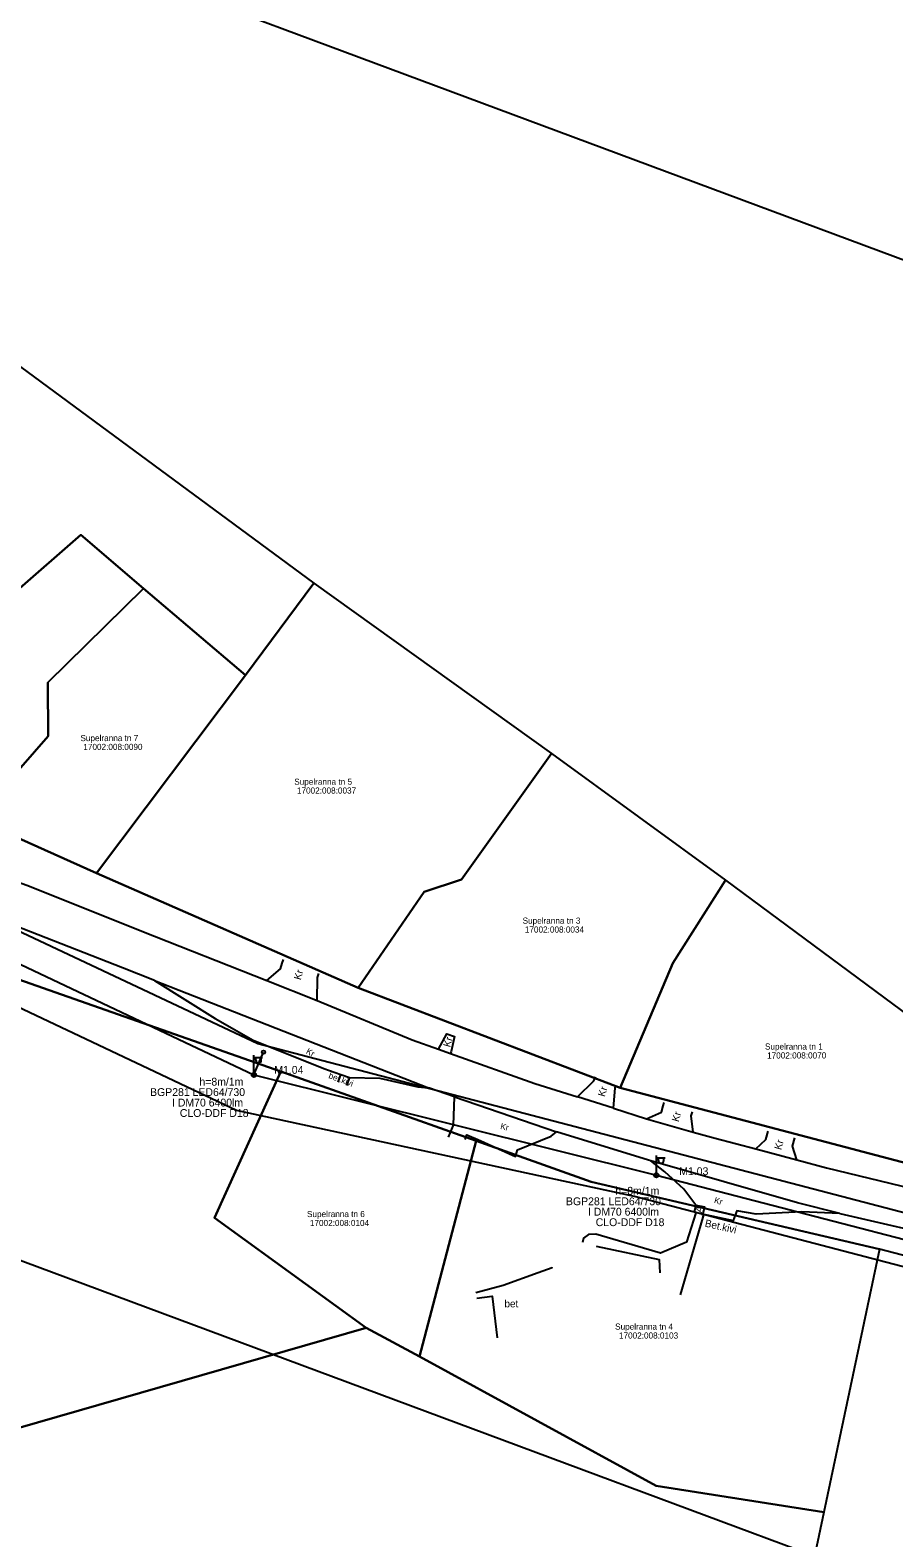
# Model space of a CAD drawing. Extents: x 641338 to 641996, y 6456526 to 6457159.
# Drawn here: x 641755.8 to 641854.5, y 6456646.6 to 6456819.1 of the extents above; entities that cross this region are included whole.
import ezdxf

# ---------------------------------------------------------------- set-up
doc = ezdxf.new("R2010")
doc.units = 0
for name, color, linetype in [('ABIJOONIS', 7, 'Continuous'), ('Default', 7, 'Continuous'), ('MOOTPIIR', 7, 'Continuous'), ('PIIR', 7, 'Continuous'), ('POST', 7, 'Continuous'), ('TEE', 7, 'Continuous'), ('VORK', 7, 'Continuous'), ('VORMISTUS', 7, 'Continuous')]:
    doc.layers.add(name, color=color, linetype=linetype)

# ---------------------------------------------------------------- blocks, each defined once
blk = doc.blocks.new('PUPOST_1')
at = {"layer": 'Default'}
blk.add_circle((0, 0), 0.5, dxfattribs=at)
blk = doc.blocks.new('VAPOST_1')
at = {"layer": 'Default'}
for p, q in [((0, 0.5), (0, 4.5)), ((0, 4), (2, 4)), ((0.45, 3.36), (0.45, 4)), ((1.68, 3.36), (1.68, 4))]:
    blk.add_line(p, q, dxfattribs=at)
blk.add_arc((1.07, 3.36), 0.613, 180, 0, dxfattribs=at)
blk = doc.blocks.new('TUPOST')
at = {"layer": 'Default'}
blk.add_circle((0, 0), 0.4, dxfattribs=at)

msp = doc.modelspace()

# ---------------------------------------------------------------- linework, layer by layer
at = {"layer": 'MOOTPIIR'}
msp.add_lwpolyline([(641419.09, 6456906.88), (641419.17, 6456919.63), (641423.62, 6456921.19), (641434.32, 6456919.36), (641439.6, 6456915.51), (641440.69, 6456913.11), (641487.73, 6456879.21), (641600.94, 6456803.42), (641676.8, 6456752.63), (641781.83, 6456703.16), (641880.77, 6456677.26), (641879.24, 6456671.44), (641824.9, 6456685.67), (641779.4, 6456695.48), (641671.13, 6456746.77), (641560.87, 6456824.15), (641476.06, 6456880.77), (641436.95, 6456912.5), (641434.78, 6456915.4), (641422.58, 6456917.1), (641422.57, 6456907.19)], close=True, dxfattribs=at)
at = {"layer": 'PIIR'}
for points in [[(641420.44, 6456525.64), (641418.08, 6456576.41), (641468.4, 6456569.92), (641468.72, 6456634.28), (641486.12, 6456634.62), (641487.48, 6456704.91), (641470.07, 6456705.14), (641430.06, 6456705.67), (641428.79, 6456633.47), (641420.12, 6456625.94), (641429.7, 6456908.57), (641435.04, 6456910.2), (641582.54, 6456812), (641698.58, 6456730.12), (641784.46, 6456699.96), (641776.88, 6456683.2), (641794.24, 6456670.65), (641686.25, 6456639.52), (641686.92, 6456604.01), (641703.06, 6456581.24), (641637.27, 6456564.65), (641517.65, 6456541.69)], [(641719.52, 6456738.33), (641731.61, 6456766.16), (641747.86, 6456785.57), (641788.24, 6456755.82), (641780.45, 6456745.27), (641768.79, 6456755.21), (641761.63, 6456761.32), (641731.23, 6456734.8)], [(641749.48, 6456728.73), (641731.23, 6456734.8), (641761.63, 6456761.32), (641768.79, 6456755.21), (641757.83, 6456744.46), (641757.88, 6456738.3)], [(641763.39, 6456722.64), (641750.73, 6456728.32), (641749.48, 6456728.73), (641757.88, 6456738.3), (641757.83, 6456744.46), (641768.79, 6456755.21), (641780.45, 6456745.27)], [(641793.3, 6456709.51), (641763.39, 6456722.64), (641780.45, 6456745.27), (641788.24, 6456755.82), (641815.41, 6456736.32), (641805.11, 6456721.91), (641800.88, 6456720.52)], [(641823.26, 6456698.09), (641793.3, 6456709.51), (641800.88, 6456720.52), (641805.11, 6456721.91), (641815.41, 6456736.32), (641835.3, 6456721.84), (641829.3, 6456712.33)], [(641823.26, 6456698.09), (641829.3, 6456712.33), (641835.3, 6456721.84), (641879.49, 6456689.1), (641877.51, 6456683.77)], [(641784.46, 6456699.96), (641806.82, 6456692.01), (641800.31, 6456667.34), (641794.24, 6456670.65), (641776.88, 6456683.2)], [(641806.82, 6456692.01), (641819.94, 6456687.34), (641852.9, 6456679.62), (641846.54, 6456649.55), (641827.39, 6456652.57), (641800.31, 6456667.34)], [(641861, 6456627.52), (641786.75, 6456591.08), (641774.02, 6456587.93), (641703.06, 6456581.24), (641686.92, 6456604.01), (641686.25, 6456639.52), (641794.24, 6456670.65), (641800.31, 6456667.34), (641827.39, 6456652.57), (641846.54, 6456649.55), (641844.71, 6456640.9)]]:
    msp.add_lwpolyline(points, close=True, dxfattribs=at)
msp.add_lwpolyline([(641594.98, 6456817.67), (641646.18, 6456782.39), (641672.79, 6456764.25), (641697.3, 6456747.91), (641719.52, 6456738.33), (641731.23, 6456734.8), (641749.48, 6456728.73), (641750.73, 6456728.32), (641763.39, 6456722.64), (641793.3, 6456709.51), (641823.26, 6456698.09), (641877.51, 6456683.77), (641879.49, 6456689.1), (641888.21, 6456688.44), (641898.03, 6456667.86), (641852.9, 6456679.62), (641819.94, 6456687.34), (641806.82, 6456692.01), (641784.46, 6456699.96), (641698.58, 6456730.12), (641582.54, 6456812)], dxfattribs=at)
at = {"layer": 'POST'}
msp.add_line((641781.4, 6456699.56), (641782.49, 6456702.17), dxfattribs=at)
at = {"layer": 'TEE'}
for points in [[(641770.03, 6456710.38), (641766.36, 6456711.81), (641754.09, 6456716.63), (641733.15, 6456724.62)], [(641747.52, 6456724.06), (641755.56, 6456721.21), (641768.6, 6456716), (641782.88, 6456710.38)], [(641782.88, 6456710.38), (641784.42, 6456711.69), (641784.63, 6456712.34), (641784.8, 6456712.76)], [(641770.03, 6456710.38), (641801.36, 6456698.1)], [(641770.03, 6456710.38), (641776.96, 6456706.03), (641781.3, 6456703.54), (641789.4, 6456700.31), (641791.34, 6456699.61)], [(641782.88, 6456710.38), (641788.64, 6456708.07)], [(641788.64, 6456708.07), (641788.67, 6456710.71), (641788.83, 6456711.15)], [(641788.64, 6456708.07), (641799.5, 6456703.59), (641802.51, 6456702.51)], [(641802.51, 6456702.51), (641803.45, 6456704.27), (641804.32, 6456703.94), (641803.95, 6456702.23), (641803.88, 6456702.03)], [(641802.51, 6456702.51), (641803.88, 6456702.03)], [(641803.88, 6456702.03), (641813.52, 6456698.59), (641818.38, 6456697.05)], [(641791.02, 6456698.73), (641791.34, 6456699.61), (641792.32, 6456699.28), (641791.99, 6456698.37)], [(641792.32, 6456699.28), (641795.78, 6456699.18), (641800.14, 6456698.2), (641801.36, 6456698.1)], [(641818.38, 6456697.05), (641820.25, 6456698.88), (641820.43, 6456699.33)], [(641804.33, 6456697.04), (641801.36, 6456698.1)], [(641822.5, 6456695.75), (641822.69, 6456698.07), (641822.82, 6456698.38)], [(641803.66, 6456692.44), (641804.21, 6456693.81), (641804.33, 6456697.04)], [(641804.33, 6456697.04), (641816, 6456693.04)], [(641822.5, 6456695.75), (641818.38, 6456697.05)], [(641826.27, 6456694.55), (641827.99, 6456695.31), (641828.17, 6456696.01), (641828.31, 6456696.42)], [(641822.5, 6456695.75), (641826.27, 6456694.55)], [(641826.27, 6456694.55), (641831.6, 6456693.03)], [(641831.6, 6456693.03), (641831.37, 6456694.87), (641831.53, 6456695.33)], [(641805.56, 6456692.18), (641805.75, 6456692.72), (641807, 6456692.17), (641811.32, 6456690.23), (641811.52, 6456690.98), (641815.37, 6456692.57), (641816, 6456693.04)], [(641826.79, 6456689.72), (641826.51, 6456689.81), (641816, 6456693.04)], [(641831.6, 6456693.03), (641834.14, 6456692.33), (641838.78, 6456691.09)], [(641838.78, 6456691.09), (641839.93, 6456692.19), (641840.17, 6456693.14)], [(641838.78, 6456691.09), (641843.47, 6456689.84)], [(641843.47, 6456689.84), (641842.98, 6456691.41), (641843.22, 6456692.38)], [(641831.93, 6456684.65), (641831.93, 6456684.65), (641830.55, 6456686.5), (641828.39, 6456688.49), (641826.79, 6456689.72)], [(641848.37, 6456683.73), (641843.53, 6456684.92), (641826.79, 6456689.72)], [(641843.45, 6456689.85), (641846.86, 6456688.93), (641862.74, 6456685.09), (641876.26, 6456682.03)], [(641831.91, 6456683.77), (641830.83, 6456680.44), (641827.87, 6456679.19), (641820.48, 6456681.36), (641819.66, 6456681.3), (641819.06, 6456680.88), (641818.97, 6456680.4)], [(641831.93, 6456684.65), (641831.74, 6456683.86)], [(641831.91, 6456683.77), (641831.84, 6456683.56)], [(641831.93, 6456684.65), (641832.89, 6456684.48), (641832.71, 6456683.67)], [(641848.37, 6456683.73), (641844.03, 6456683.92), (641838.8, 6456683.64), (641836.62, 6456684.03), (641836.43, 6456683.51), (641836.17, 6456682.9)], [(641830.18, 6456674.42), (641831.42, 6456678.71), (641832.82, 6456683.57)], [(641832.65, 6456683.68), (641832.63, 6456683.54)], [(641832.65, 6456683.68), (641836.17, 6456682.9)], [(641832.75, 6456683.34), (641832.82, 6456683.57)], [(641836.17, 6456682.9), (641836.16, 6456682.84)], [(641848.37, 6456683.73), (641848.37, 6456683.73), (641861.61, 6456680.66), (641869.84, 6456678.48)], [(641820.51, 6456679.99), (641827.72, 6456678.44), (641827.81, 6456676.94)], [(641815.5, 6456677.48), (641815.5, 6456677.48), (641813.88, 6456676.93), (641809.91, 6456675.48), (641806.78, 6456674.64)], [(641806.88, 6456674.01), (641808.64, 6456674.27), (641809.19, 6456669.51)]]:
    msp.add_lwpolyline(points, dxfattribs=at)
at = {"layer": 'VORK'}
msp.add_lwpolyline([(641484.06, 6456879.94), (641519.61, 6456856.08), (641560.33, 6456828.14), (641601.37, 6456800.93), (641645.01, 6456770.41), (641675.63, 6456750), (641730.27, 6456723.77), (641781.4, 6456699.56), (641827.41, 6456688.09), (641877.08, 6456675.2)], dxfattribs=at)
at = {"layer": 'VORMISTUS'}
for points in [[(641387.67, 6456967.14), (641996.3, 6456740.39)], [(641946.55, 6456606.86), (641337.92, 6456833.61)]]:
    msp.add_lwpolyline(points, dxfattribs=at)

# ---------------------------------------------------------------- block references
at = {"layer": 'POST', "xscale": 0.5, "yscale": 0.5}
for name, p in [('VAPOST_1', (641781.4, 6456699.56)), ('TUPOST', (641782.49, 6456702.17)), ('PUPOST_1', (641781.4, 6456699.56)), ('VAPOST_1', (641827.41, 6456688.09)), ('PUPOST_1', (641827.41, 6456688.09))]:
    msp.add_blockref(name, p, dxfattribs=at)

# ---------------------------------------------------------------- texts
at = {"layer": 'ABIJOONIS'}
for s, p in [('h=8m/1m', (641775.17, 6456698.34)), ('M1.04', (641783.73, 6456699.69)), ('BGP281 LED64/730', (641769.53, 6456697.15)), ('I DM70 6400lm', (641772.04, 6456695.95)), ('CLO-DDF D18', (641772.93, 6456694.76)), ('M1.03', (641830.02, 6456688.1)), ('BGP281 LED64/730', (641817.07, 6456684.66)), ('h=8m/1m', (641822.71, 6456685.86)), ('I DM70 6400lm', (641819.58, 6456683.47)), ('CLO-DDF D18', (641820.47, 6456682.27))]:
    msp.add_text(s, height=0.896, rotation=359.996, dxfattribs=at).set_placement(p)
at = {"layer": 'PIIR'}
for s, p in [('Supelranna tn 7', (641761.57, 6456737.74)), ('17002:008:0090', (641761.9, 6456736.73)), ('Supelranna tn 5', (641786.01, 6456732.75)), ('17002:008:0037', (641786.32, 6456731.74)), ('Supelranna tn 3', (641812.11, 6456716.86)), ('17002:008:0034', (641812.37, 6456715.84)), ('Supelranna tn 1', (641839.82, 6456702.46)), ('17002:008:0070', (641840.06, 6456701.44)), ('Supelranna tn 6', (641787.47, 6456683.3)), ('17002:008:0104', (641787.8, 6456682.28)), ('Supelranna tn 4', (641822.69, 6456670.43)), ('17002:008:0103', (641823.13, 6456669.41))]:
    msp.add_text(s, height=0.7, dxfattribs=at).set_placement(p)
at = {"layer": 'TEE'}
for s, height, rotation, p in [('Kr', 0.85, 74.0451, (641786.75, 6456710.36)), ('Kr', 0.85, 74.0451, (641803.83, 6456702.67)), ('Kr', 0.7, 331.1596, (641787.29, 6456702.06)), ('bet.kivi', 0.7, 339.6997, (641789.87, 6456699.21)), ('Kr', 0.85, 74.0451, (641821.51, 6456697)), ('Kr', 0.85, 74.0451, (641829.95, 6456694.13)), ('Kr', 0.7, 346.4267, (641809.52, 6456693.39)), ('Kr', 0.85, 74.0451, (641841.67, 6456690.92)), ('Kr', 0.7, 343.5353, (641833.95, 6456684.94)), ('A', 0.85, 74.0451, (641832.61, 6456683.71)), ('Bet.kivi', 0.85, 347.4303, (641832.89, 6456682.22))]:
    msp.add_text(s, height=height, rotation=rotation, dxfattribs=at).set_placement(p)
msp.add_text('bet', height=0.85, dxfattribs=at).set_placement((641810.04, 6456672.98))

doc.saveas('drawing.dxf')
